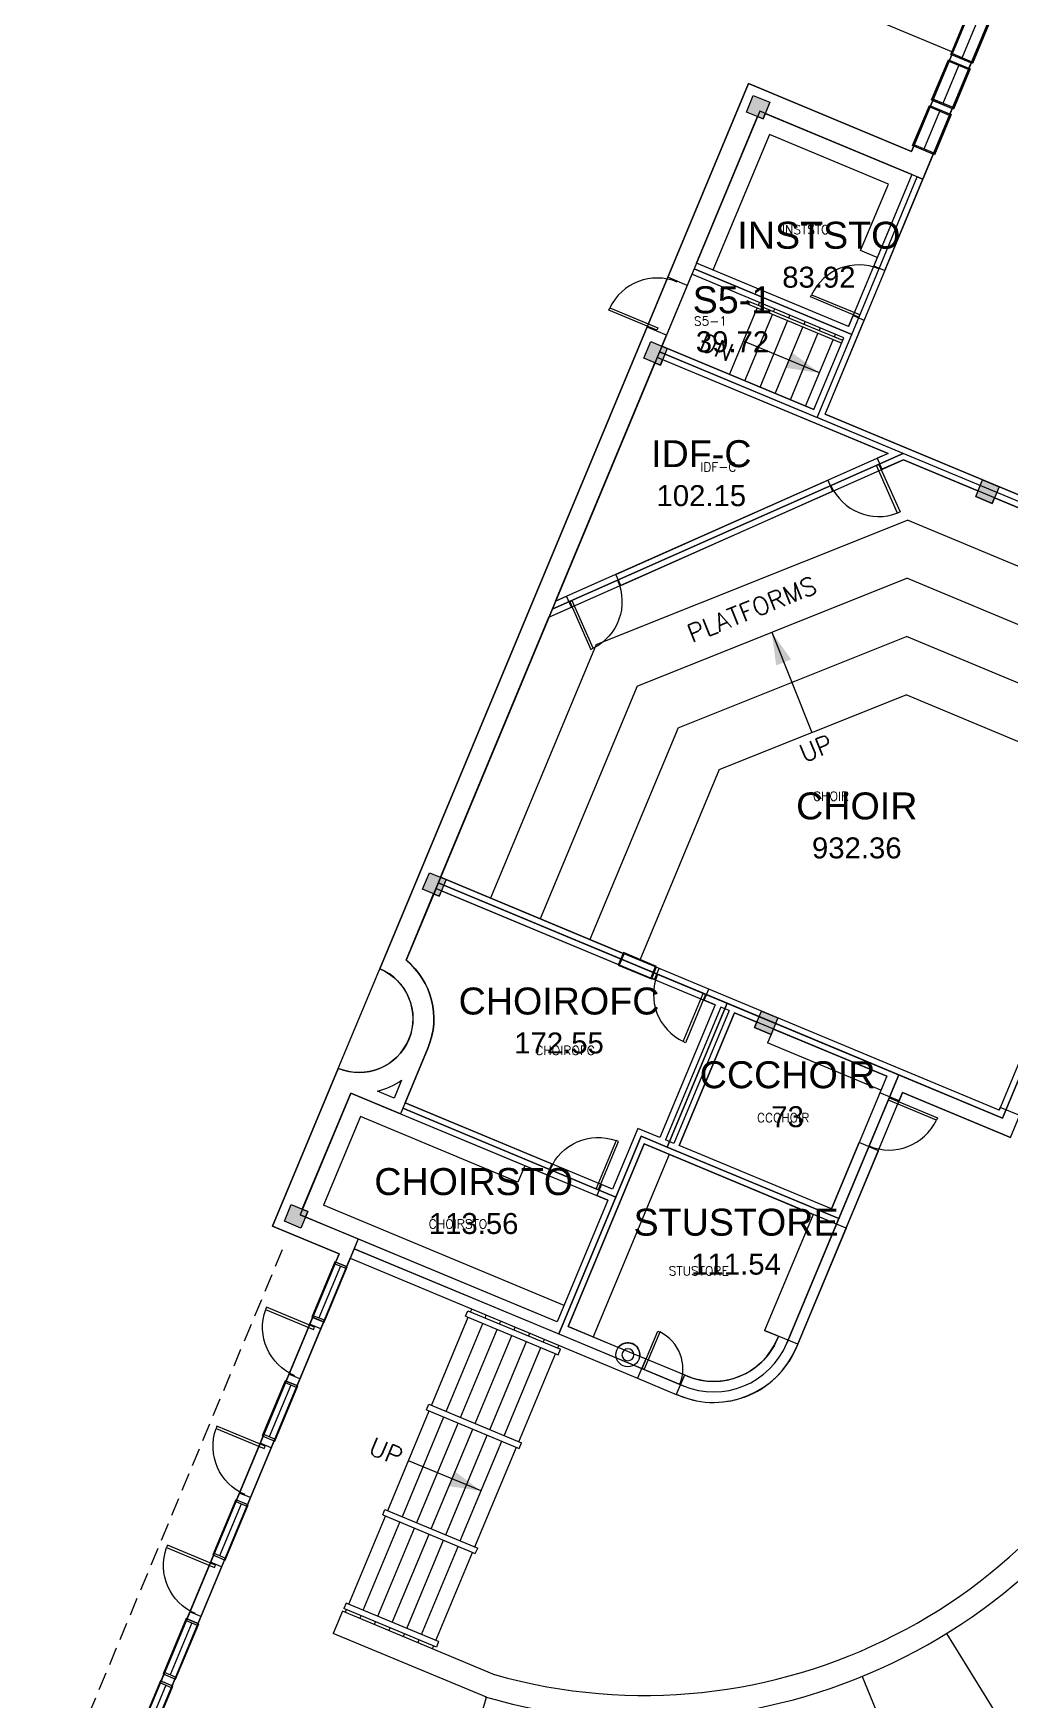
# Model space of a CAD drawing. Header units: inches. Extents: x -2145 to 3863, y -18090 to 4650.
# Drawn here: x 1327 to 1979, y -16242 to -15129 of the extents above; entities that cross this region are included whole.
import ezdxf
from ezdxf.enums import TextEntityAlignment as Align

# ---------------------------------------------------------------- set-up
doc = ezdxf.new("R2010")
doc.units = ezdxf.units.IN
doc.header["$LTSCALE"] = 48
doc.header["$MEASUREMENT"] = 0
doc.linetypes.add('HIDDEN', pattern=[0.375, 0.25, -0.125])
for name, color, linetype in [('A-COLS', 1, 'CONTINUOUS'), ('A-COLS-GRID', 41, 'CONTINUOUS'), ('A-DOOR', 30, 'CONTINUOUS'), ('A-FLOR-STRS', 30, 'CONTINUOUS'), ('A-FURN', 41, 'CONTINUOUS'), ('A-ROOF', 1, 'CONTINUOUS'), ('A-WALLS', 1, 'CONTINUOUS'), ('A-WIN', 30, 'CONTINUOUS'), ('CAFM_BLDG_OTLN', 41, 'CONTINUOUS'), ('CAFM_Gross', 200, 'CONTINUOUS'), ('CAFM_ID', 8, 'CONTINUOUS'), ('CAFM_MeasuredGross', 50, 'CONTINUOUS'), ('CAFM_SPACE', 5, 'CONTINUOUS'), ('CAFM_Space_Label', 7, 'CONTINUOUS'), ('CAFM_SPACE_OLD', 7, 'CONTINUOUS')]:
    doc.layers.add(name, color=color, linetype=linetype)
doc.styles.add('CAFM-TXT', font='txt.shx', dxfattribs={"height": 6})
doc.styles.add('ROMANS', font='ROMANS.shx')

msp = doc.modelspace()

# ---------------------------------------------------------------- linework, layer by layer
at = {"layer": 'A-COLS'}
for p, q in [((1803.3, -15182), (1807.9, -15170.9)), ((1807.9, -15170.9), (1819, -15175.5)), ((1819, -15175.5), (1814.4, -15186.6)), ((1814.4, -15186.6), (1803.3, -15182)), ((1734.8, -15346.3), (1739.4, -15335.2)), ((1739.4, -15335.2), (1750.5, -15339.8)), ((1745.9, -15350.9), (1734.8, -15346.3)), ((1750.5, -15339.8), (1745.9, -15350.9)), ((1956.4, -15438.6), (1961, -15427.5)), ((1961, -15427.5), (1972.1, -15432.1)), ((1972.1, -15432.1), (1967.4, -15443.2)), ((1967.4, -15443.2), (1956.4, -15438.6)), ((1587.1, -15700.7), (1591.8, -15689.7)), ((1591.8, -15689.7), (1602.8, -15694.3)), ((1598.2, -15705.4), (1587.1, -15700.7)), ((1602.8, -15694.3), (1598.2, -15705.4)), ((1808.7, -15793), (1813.3, -15782)), ((1813.3, -15782), (1824.4, -15786.6)), ((1824.4, -15786.6), (1819.8, -15797.7)), ((1819.8, -15797.7), (1808.7, -15793)), ((1494.8, -15922.3), (1499.4, -15911.2)), ((1499.4, -15911.2), (1510.5, -15915.8)), ((1505.9, -15926.9), (1494.8, -15922.3)), ((1510.5, -15915.8), (1505.9, -15926.9))]:
    msp.add_line(p, q, dxfattribs=at)
msp.add_circle((1724.2, -16011.4), 8, dxfattribs=at)
at = {"layer": 'A-COLS-GRID'}
for start, end in [(157.38, 337.38), (337.38, 157.38)]:
    msp.add_arc((1724.2, -16011.4), 4, start, end, dxfattribs=at)
for points in [[(1807.9, -15170.9), (1819, -15175.5), (1803.3, -15182), (1814.4, -15186.6)], [(1739.4, -15335.2), (1750.5, -15339.8), (1734.8, -15346.3), (1745.9, -15350.9)], [(1961, -15427.5), (1972.1, -15432.1), (1956.4, -15438.6), (1967.4, -15443.2)], [(1591.8, -15689.7), (1602.8, -15694.3), (1587.1, -15700.7), (1598.2, -15705.4)], [(1813.3, -15782), (1824.4, -15786.6), (1808.7, -15793), (1819.8, -15797.7)], [(1499.4, -15911.2), (1510.5, -15915.8), (1494.8, -15922.3), (1505.9, -15926.9)]]:
    msp.add_solid(points, dxfattribs=at)
at = {"layer": 'A-DOOR'}
for p, q in [((1711.4, -15314.3), (1712.1, -15312.7)), ((1712.1, -15312.7), (1744.1, -15326.1)), ((1846.2, -15305.4), (1846.8, -15303.9)), ((1878.3, -15318.8), (1846.2, -15305.4)), ((1846.8, -15303.9), (1878.9, -15317.2)), ((1743.5, -15327.6), (1711.4, -15314.3)), ((1878.9, -15317.2), (1878.3, -15318.8)), ((1744.1, -15326.1), (1743.5, -15327.6)), ((1890.2, -15417.9), (1891.8, -15417.2)), ((1904.3, -15449.6), (1890.2, -15417.9)), ((1891.8, -15417.2), (1905.9, -15448.9)), ((1905.9, -15448.9), (1904.3, -15449.6)), ((1687, -15508.1), (1685.4, -15508.8)), ((1685.4, -15508.8), (1699.5, -15540.6)), ((1701.1, -15539.9), (1687, -15508.1)), ((1699.5, -15540.6), (1701.1, -15539.9)), ((1761.2, -15802.4), (1774.5, -15770.3)), ((1776.1, -15771), (1762.7, -15803.1)), ((1774.5, -15770.3), (1776.1, -15771)), ((1762.7, -15803.1), (1761.2, -15802.4)), ((1898.1, -15841.4), (1898.8, -15839.8)), ((1930.2, -15854.8), (1898.1, -15841.4)), ((1898.8, -15839.8), (1930.9, -15853.2)), ((1930.9, -15853.2), (1930.2, -15854.8)), ((1716.3, -15868.4), (1703, -15900.5)), ((1704.5, -15901.1), (1717.9, -15869.1)), ((1717.9, -15869.1), (1716.3, -15868.4)), ((1703, -15900.5), (1704.5, -15901.1)), ((1482.9, -15979.7), (1482.3, -15981.2)), ((1482.3, -15981.2), (1514.3, -15994.6)), ((1515, -15993), (1482.9, -15979.7)), ((1514.3, -15994.6), (1515, -15993)), ((1733.8, -16020.6), (1744.2, -15995.7)), ((1745.4, -15996.2), (1735, -16021.1)), ((1744.2, -15995.7), (1745.4, -15996.2)), ((1735, -16021.1), (1733.8, -16020.6)), ((1449.8, -16059), (1449.2, -16060.6)), ((1481.9, -16072.4), (1449.8, -16059)), ((1449.2, -16060.6), (1481.3, -16074)), ((1481.3, -16074), (1481.9, -16072.4)), ((1416.8, -16138.4), (1416.1, -16140)), ((1416.1, -16140), (1448.2, -16153.4)), ((1448.8, -16151.8), (1416.8, -16138.4)), ((1448.2, -16153.4), (1448.8, -16151.8))]:
    msp.add_line(p, q, dxfattribs=at)
for centre, major_axis, start_param, end_param in [((1878.4, -15318.9), (-24.7, 24.7), -1.180192, 0.342032), ((1743.7, -15327.7), (24.7, 24.7), 0.390605, 1.912828), ((1891.7, -15417), (-24.7, 24.7), 1.203318, 2.725542), ((1776.2, -15770.8), (24.7, 24.7), 1.961401, 3.483624), ((1898.6, -15839.8), (24.7, 24.7), 3.532197, 5.054421), ((1733.8, -16020.7), (19.2, 19.2), 5.102994, 6.625217)]:
    msp.add_ellipse(centre, major_axis=major_axis, ratio=1, start_param=start_param, end_param=end_param, dxfattribs=at)
at = {"layer": 'A-DOOR', "extrusion": (0, 0, -1)}
for centre, major_axis, start_param, end_param in [((1685.3, -15508.7), (-24.7, 24.7), 1.938274, 3.460498), ((1704.5, -15901.3), (-24.7, 24.7), 5.892581, 7.414804), ((1515.2, -15993.1), (24.7, 24.7), 2.750988, 4.273211), ((1482.1, -16072.5), (24.7, 24.7), 2.750988, 4.273211), ((1449, -16151.9), (24.7, 24.7), 2.750988, 4.273211)]:
    msp.add_ellipse(centre, major_axis=major_axis, ratio=1, start_param=start_param, end_param=end_param, dxfattribs=at)
at = {"layer": 'A-FLOR-STRS'}
for p, q in [((1841.6, -15100.4), (1941.3, -15142)), ((1792.1, -15357.1), (1810.5, -15312.8)), ((1803.1, -15309.7), (1803.9, -15307.9)), ((1866.8, -15336.3), (1803.1, -15309.7)), ((1867.6, -15334.4), (1803.9, -15307.9)), ((1811.3, -15311), (1812.1, -15309.1)), ((1821.4, -15315.2), (1822.2, -15313.4)), ((1802.2, -15361.4), (1820.7, -15317)), ((1812.4, -15365.6), (1830.8, -15321.3)), ((1831.6, -15319.4), (1832.4, -15317.6)), ((1841.8, -15323.7), (1842.5, -15321.8)), ((1852.1, -15356.1), (1801.3, -15335)), ((1822.5, -15369.8), (1841, -15325.5)), ((1832.7, -15374), (1851.1, -15329.7)), ((1842.8, -15378.3), (1861.3, -15334)), ((1851.9, -15327.9), (1852.7, -15326)), ((1862.1, -15332.1), (1862.8, -15330.3)), ((1702.9, -15537.3), (1910.8, -15454.3)), ((2043.8, -15509.7), (1910.8, -15454.3)), ((1730.3, -15565.1), (1910.5, -15493.1)), ((2029.9, -15542.9), (1910.5, -15493.1)), ((1757.7, -15592.9), (1910.2, -15532)), ((1820.2, -15529.2), (1846.9, -15596.1)), ((2016.1, -15576.1), (1910.2, -15532)), ((1702.9, -15537.3), (1632.4, -15706.6)), ((1730.3, -15565.1), (1665.6, -15720.4)), ((1785.1, -15620.7), (1909.9, -15570.9)), ((2002.2, -15609.4), (1909.9, -15570.9)), ((1757.7, -15592.9), (1698.8, -15734.3)), ((1785.1, -15620.7), (1732.1, -15748.1)), ((1619.1, -15982.7), (1619.9, -15980.9)), ((1593.1, -16045.2), (1617.6, -15986.4)), ((1602.8, -16049.3), (1627.3, -15990.5)), ((1615.8, -15985.7), (1617.3, -15982)), ((1615.8, -15985.7), (1677.6, -16011.4)), ((1617.3, -15982), (1679.1, -16007.7)), ((1628.8, -15986.8), (1629.6, -15984.9)), ((1638.5, -15990.8), (1639.3, -15989)), ((1612.5, -16053.3), (1637, -15994.5)), ((1622.2, -16057.3), (1646.7, -15998.5)), ((1631.9, -16061.4), (1656.4, -16002.6)), ((1648.2, -15994.9), (1649, -15993)), ((1657.9, -15998.9), (1658.7, -15997)), ((1667.6, -16002.9), (1668.4, -16001.1)), ((1641.6, -16065.4), (1666.1, -16006.6)), ((1651.3, -16069.4), (1675.8, -16010.7)), ((1677.3, -16007), (1678.1, -16005.1)), ((1677.6, -16011.4), (1679.1, -16007.7)), ((1589.7, -16048.1), (1591.3, -16044.4)), ((1591.3, -16044.4), (1653.1, -16070.2)), ((1563.9, -16115.4), (1591.6, -16048.9)), ((1573.6, -16119.4), (1601.3, -16052.9)), ((1583.3, -16123.4), (1610.9, -16057)), ((1589.7, -16048.1), (1651.6, -16073.9)), ((1592.9, -16127.5), (1620.6, -16061)), ((1602.6, -16131.5), (1630.3, -16065.1)), ((1612.3, -16135.6), (1640, -16069.1)), ((1651.6, -16073.9), (1653.1, -16070.2)), ((1622, -16139.6), (1649.7, -16073.1)), ((1626.2, -16102.3), (1577.7, -16082.1)), ((1560.5, -16118.3), (1562, -16114.6)), ((1562, -16114.6), (1623.9, -16140.4)), ((1537.8, -16177.8), (1562.3, -16119.1)), ((1547.5, -16181.9), (1572, -16123.1)), ((1560.5, -16118.3), (1622.3, -16144.1)), ((1557.2, -16185.9), (1581.7, -16127.1)), ((1566.9, -16190), (1591.4, -16131.2)), ((1576.6, -16194), (1601.1, -16135.2)), ((1586.3, -16198), (1610.8, -16139.3)), ((1596, -16202.1), (1620.5, -16143.3)), ((1622.3, -16144.1), (1623.9, -16140.4)), ((1536, -16177.1), (1534.5, -16180.8)), ((1596.3, -16206.5), (1534.5, -16180.8)), ((1535.5, -16183.4), (1536.3, -16181.5)), ((1597.8, -16202.8), (1536, -16177.1)), ((1545.2, -16187.4), (1546, -16185.6)), ((1554.9, -16191.5), (1555.7, -16189.6)), ((1564.6, -16195.5), (1565.4, -16193.6)), ((1574.3, -16199.5), (1575.1, -16197.7)), ((1584, -16203.6), (1584.8, -16201.7)), ((1597.8, -16202.8), (1596.3, -16206.5)), ((1936.9, -16197.5), (1978.9, -16265.5)), ((1593.7, -16207.6), (1594.5, -16205.8)), ((1880.7, -16226.1), (1911.1, -16300.1)), ((1607.9, -16316.9), (1629.8, -16240))]:
    msp.add_line(p, q, dxfattribs=at)
for points in [[(1852.1, -15356.1), (1830, -15352.8), (1834.2, -15342.8)], [(1820.2, -15529.2), (1833.2, -15547.3), (1823.2, -15551.3)], [(1626.2, -16102.3), (1604.2, -16099), (1608.3, -16089)]]:
    msp.add_solid(points, dxfattribs=at)
at = {"layer": 'A-FURN'}
for p, q in [((1818.7, -15197), (1781, -15287.5)), ((1898.1, -15230.1), (1818.7, -15197)), ((1879.6, -15274.4), (1898.1, -15230.1)), ((1890.7, -15279), (1879.6, -15274.4)), ((1819.8, -15797.7), (1817.4, -15803.2)), ((1893.1, -15834.7), (1817.4, -15803.2)), ((1545.6, -15852.4), (1521, -15911.5)), ((1650.8, -15896.3), (1545.6, -15852.4)), ((1751.8, -15877.7), (1701, -15999.5)), ((1655.4, -15885.2), (1650.8, -15896.3)), ((1681.6, -15978.4), (1521, -15911.5))]:
    msp.add_line(p, q, dxfattribs=at)
at = {"layer": 'A-ROOF'}
msp.add_lwpolyline([(1348.1, -16383.7), (1531.3, -15944), (1487, -15925.5), (1530.8, -15820.3), (1558.5, -15753.8), (1804.7, -15163), (1913.6, -15208.4), (2183.6, -14560.4), (2074.7, -14515), (2290.1, -13998.1), (3059.9, -14318.9), (2762.2, -15033.4), (3028.1, -15144.1), (2931.1, -15376.7), (2665.3, -15266), (2263.7, -16229.7), (2463.9, -16313.1)], dxfattribs=at)
at = {"layer": 'A-WALLS'}
for p, q in [((1939, -15147.5), (1940.5, -15143.8)), ((1953.4, -15149.2), (1940.5, -15143.8)), ((1939, -15147.5), (1951.9, -15152.9)), ((1951.9, -15152.9), (1953.4, -15149.2)), ((1804.7, -15163), (1750.8, -15292.3)), ((1913.6, -15208.4), (1804.7, -15163)), ((1926.3, -15178), (1927.8, -15174.3)), ((1939.2, -15183.4), (1926.3, -15178)), ((1927.8, -15174.3), (1940.8, -15179.7)), ((1939.2, -15183.4), (1940.8, -15179.7)), ((1812.2, -15181.4), (1769.9, -15282.9)), ((1913.8, -15223.7), (1812.2, -15181.4)), ((1895.8, -15287.7), (1928.1, -15210.1)), ((1913.6, -15208.4), (1915.1, -15204.7)), ((1928.1, -15210.1), (1915.1, -15204.7)), ((1913.8, -15223.7), (1888.4, -15284.6)), ((1766.8, -15290.3), (1763.8, -15297.7)), ((1868.4, -15332.6), (1766.8, -15290.3)), ((1871.4, -15325.2), (1769.9, -15282.9)), ((1888.4, -15284.6), (1895.8, -15287.7)), ((1763.8, -15297.7), (1750.8, -15292.3)), ((1855.8, -15383.7), (1881.9, -15320.9)), ((1871.4, -15325.2), (1874.5, -15317.8)), ((1874.5, -15317.8), (1881.9, -15320.9)), ((1558.5, -15753.8), (1737, -15325.5)), ((1749.9, -15330.9), (1737, -15325.5)), ((1746.8, -15338.3), (1749.9, -15330.9)), ((1848.4, -15380.6), (1868.4, -15332.6)), ((1743.8, -15345.7), (1675.9, -15508.5)), ((1897.9, -15409.9), (1743.8, -15345.7)), ((1848.4, -15380.6), (1746.8, -15338.3)), ((1855.8, -15383.7), (2062.5, -15469.8)), ((1897.9, -15409.9), (1890.6, -15413.1)), ((1890.6, -15413.1), (1893.8, -15420.4)), ((1908.1, -15414.1), (1893.8, -15420.4)), ((2057.6, -15476.4), (1908.1, -15414.1)), ((1716.1, -15490.6), (1857.7, -15427.7)), ((1719.4, -15497.9), (1860.9, -15435.1)), ((1857.7, -15427.7), (1860.9, -15435.1)), ((1719.4, -15497.9), (1716.1, -15490.6)), ((1671.4, -15519.2), (1686.5, -15512.5)), ((1675.9, -15508.5), (1683.2, -15505.2)), ((1686.5, -15512.5), (1683.2, -15505.2)), ((1671.4, -15519.2), (1599.1, -15692.7)), ((1596.1, -15700.1), (1576.1, -15748.1)), ((1596.1, -15700.1), (1717.9, -15750.9)), ((1599.1, -15692.7), (1721, -15743.5)), ((1721, -15743.5), (1717.9, -15750.9)), ((1743.1, -15752.7), (1740.1, -15760.1)), ((1741.9, -15760.9), (1745, -15753.5)), ((1745, -15753.5), (1743.1, -15752.7)), ((1741.9, -15760.9), (1740.1, -15760.1)), ((1775.1, -15774.7), (1778.2, -15767.4)), ((1972.1, -15848.1), (1778.2, -15767.4)), ((1782.5, -15777.8), (1745.6, -15866.4)), ((1786.2, -15779.4), (1749.3, -15868)), ((1782.5, -15777.8), (1775.1, -15774.7)), ((1791.8, -15781.7), (1786.2, -15779.4)), ((1791.8, -15781.7), (1754.8, -15870.3)), ((1795.4, -15783.2), (1758.5, -15871.8)), ((1897, -15825.5), (1795.4, -15783.2)), ((1590.8, -15806.3), (1575.4, -15843.2)), ((1530.8, -15820.3), (1487, -15925.5)), ((1897, -15825.5), (1892.4, -15836.6)), ((1539.1, -15836.7), (1505.3, -15918)), ((1539.1, -15836.7), (1670.2, -15891.4)), ((1568.1, -15840.1), (1557, -15835.5)), ((1573, -15828.2), (1568.1, -15840.1)), ((1905.3, -15842), (1892.4, -15836.6)), ((1907.6, -15836.4), (1905.3, -15842)), ((1979.6, -15866.4), (1907.6, -15836.4)), ((1575.4, -15843.2), (1673.3, -15884)), ((1972.1, -15848.1), (1972.8, -15846.3)), ((1985.8, -15851.7), (1972.8, -15846.3)), ((1730.8, -15860.3), (1713.9, -15900.9)), ((1745.6, -15866.4), (1730.8, -15860.3)), ((1754.8, -15870.3), (1749.3, -15868)), ((1860.1, -15914.1), (1878.5, -15869.8)), ((1891.4, -15875.2), (1878.5, -15869.8)), ((1735.1, -15870.7), (1684.4, -15992.6)), ((1869.9, -15926.9), (1735.1, -15870.7)), ((1860.1, -15914.1), (1758.5, -15871.8)), ((1869.9, -15926.9), (1891.4, -15875.2)), ((1673.3, -15884), (1670.2, -15891.4)), ((1706.5, -15897.8), (1703.4, -15905.2)), ((1713.9, -15900.9), (1706.5, -15897.8)), ((1710.8, -15908.3), (1677, -15989.5)), ((1710.8, -15908.3), (1703.4, -15905.2)), ((1487, -15925.5), (1531.3, -15944)), ((1677, -15989.5), (1505.3, -15918)), ((1847.8, -15917.7), (1815.4, -15995.2)), ((1869.9, -15926.9), (1836.8, -16006.3)), ((1531.3, -15944), (1529, -15949.5)), ((1538.7, -15947), (1536.4, -15952.6)), ((1538.7, -15947), (1730.7, -16027)), ((1536.4, -15952.6), (1529, -15949.5)), ((1513.6, -15986.4), (1511.7, -15991)), ((1519.1, -15994.1), (1511.7, -15991)), ((1521, -15989.5), (1513.6, -15986.4)), ((1521, -15989.5), (1519.1, -15994.1)), ((1684.4, -15992.6), (1736.1, -16014.1)), ((1837.6, -16004.4), (1815.4, -15995.2)), ((1824.7, -15999), (1823.9, -16000.9)), ((1736.1, -16014.1), (1730.7, -16027)), ((1497.8, -16024.3), (1495.9, -16028.9)), ((1505.2, -16027.4), (1497.8, -16024.3)), ((1761.9, -16024.9), (1756.5, -16037.8)), ((1763.7, -16025.7), (1761.9, -16024.9)), ((1495.9, -16028.9), (1503.3, -16032)), ((1505.2, -16027.4), (1503.3, -16032)), ((1758.4, -16038.6), (1756.5, -16037.8)), ((1480.5, -16065.8), (1478.6, -16070.4)), ((1480.5, -16065.8), (1487.9, -16068.9)), ((1487.9, -16068.9), (1486, -16073.5)), ((1486, -16073.5), (1478.6, -16070.4)), ((1464.7, -16103.7), (1462.8, -16108.3)), ((1472.1, -16106.7), (1464.7, -16103.7)), ((1462.8, -16108.3), (1470.2, -16111.4)), ((1472.1, -16106.7), (1470.2, -16111.4)), ((1447.4, -16145.2), (1445.5, -16149.8)), ((1447.4, -16145.2), (1454.8, -16148.3)), ((1452.9, -16152.9), (1445.5, -16149.8)), ((1454.8, -16148.3), (1452.9, -16152.9)), ((1431.7, -16183), (1429.7, -16187.7)), ((1429.7, -16187.7), (1437.1, -16190.7)), ((1439.1, -16186.1), (1431.7, -16183)), ((1439.1, -16186.1), (1437.1, -16190.7)), ((1533.7, -16182.6), (1527.5, -16197.4)), ((1635.2, -16224.9), (1533.7, -16182.6)), ((1629.8, -16240), (1527.5, -16197.4)), ((1414.4, -16224.6), (1412.4, -16229.2)), ((1414.4, -16224.6), (1421.7, -16227.7)), ((1419.8, -16232.3), (1412.4, -16229.2)), ((1421.7, -16227.7), (1419.8, -16232.3))]:
    msp.add_line(p, q, dxfattribs=at)
at = {"layer": 'A-WALLS', "linetype": 'HIDDEN'}
msp.add_line((1493.3, -15941.4), (1327.2, -16340.2), dxfattribs=at)
at = {"layer": 'A-WALLS'}
for centre, radius, start, end in [((1544.7, -15787), 36, 247.38, 67.38), ((1544.7, -15787), 50, 337.38, 51.1198), ((1544.7, -15787), 50, 284.2499, 304.5201), ((1735.1, -15870.7), 384, 253.9596, 339.768), ((1735.1, -15870.7), 368, 254.247, 339.8719), ((1781.4, -15983.2), 46, 247.38, 337.38), ((1781.4, -15983.2), 60, 247.38, 337.38), ((1735.1, -15870.7), 464, 254.0798, 339.8504), ((1735.1, -15870.7), 480, 254.0798, 337.8575), ((1735.1, -15870.7), 626, 272.4732, 323.8929)]:
    msp.add_arc(centre, radius, start, end, dxfattribs=at)
at = {"layer": 'A-WIN'}
for p, q in [((1939.7, -15143.5), (1950.9, -15116.7)), ((1947.3, -15145.7), (1957.8, -15120.6)), ((1965.4, -15122.8), (1954.3, -15149.5)), ((1927, -15173.9), (1938.2, -15147.2)), ((1938.2, -15147.2), (1952.7, -15153.2)), ((1954.3, -15149.5), (1939.7, -15143.5)), ((1940.5, -15143.8), (1940.9, -15143)), ((1940.9, -15143), (1953.8, -15148.4)), ((1934.6, -15176.1), (1945.1, -15151)), ((1939, -15147.5), (1938.6, -15148.3)), ((1951.6, -15153.7), (1938.6, -15148.3)), ((1952.7, -15153.2), (1941.6, -15180)), ((1951.9, -15152.9), (1951.6, -15153.7)), ((1953.4, -15149.2), (1953.8, -15148.4)), ((1914.3, -15204.4), (1925.5, -15177.6)), ((1925.5, -15177.6), (1940, -15183.7)), ((1926.3, -15178), (1925.9, -15178.8)), ((1938.9, -15184.2), (1925.9, -15178.8)), ((1941.6, -15180), (1927, -15173.9)), ((1927.8, -15174.3), (1928.2, -15173.4)), ((1928.2, -15173.4), (1941.1, -15178.8)), ((1940.8, -15179.7), (1941.1, -15178.8)), ((1921.9, -15206.6), (1932.4, -15181.5)), ((1940, -15183.7), (1928.9, -15210.5)), ((1939.2, -15183.4), (1938.9, -15184.2)), ((1928.9, -15210.5), (1914.3, -15204.4)), ((1915.1, -15204.7), (1915.5, -15203.9)), ((1915.5, -15203.9), (1928.4, -15209.3)), ((1928.1, -15210.1), (1928.4, -15209.3)), ((1721.2, -15743), (1717.7, -15751.4)), ((1718.6, -15751.2), (1721.7, -15743.8)), ((1740.9, -15756.1), (1720.1, -15747.5)), ((1721, -15743.5), (1721.7, -15743.8)), ((1743.3, -15752.3), (1721.2, -15743)), ((1717.7, -15751.4), (1739.9, -15760.6)), ((1717.9, -15750.9), (1718.6, -15751.2)), ((1742.4, -15752.5), (1739.4, -15759.8)), ((1739.9, -15760.6), (1743.3, -15752.3)), ((1743.1, -15752.7), (1742.4, -15752.5)), ((1740.1, -15760.1), (1739.4, -15759.8)), ((1528.5, -15949.3), (1513.1, -15986.2)), ((1532.2, -15952.2), (1517.8, -15986.8)), ((1521.4, -15989.7), (1536.8, -15952.8)), ((1536.8, -15952.8), (1528.5, -15949.3)), ((1529, -15949.5), (1528.5, -15950.7)), ((1528.5, -15950.7), (1535.9, -15953.7)), ((1536.4, -15952.6), (1535.9, -15953.7)), ((1513.1, -15986.2), (1521.4, -15989.7)), ((1513.6, -15986.4), (1514.1, -15985.3)), ((1521.5, -15988.4), (1514.1, -15985.3)), ((1521, -15989.5), (1521.5, -15988.4)), ((1495.4, -16028.7), (1480.1, -16065.6)), ((1499.1, -16031.6), (1484.7, -16066.2)), ((1488.4, -16069.1), (1503.7, -16032.2)), ((1503.7, -16032.2), (1495.4, -16028.7)), ((1495.9, -16028.9), (1495.4, -16030)), ((1495.4, -16030), (1502.8, -16033.1)), ((1503.3, -16032), (1502.8, -16033.1)), ((1480.1, -16065.6), (1488.4, -16069.1)), ((1480.5, -16065.8), (1481, -16064.7)), ((1488.4, -16067.7), (1481, -16064.7)), ((1487.9, -16068.9), (1488.4, -16067.7)), ((1462.4, -16108.1), (1447, -16145)), ((1466, -16111), (1451.6, -16145.6)), ((1455.3, -16148.5), (1470.7, -16111.5)), ((1462.8, -16108.3), (1462.3, -16109.4)), ((1462.3, -16109.4), (1469.7, -16112.5)), ((1470.7, -16111.5), (1462.4, -16108.1)), ((1470.2, -16111.4), (1469.7, -16112.5)), ((1447, -16145), (1455.3, -16148.5)), ((1447.4, -16145.2), (1447.9, -16144)), ((1455.3, -16147.1), (1447.9, -16144)), ((1454.8, -16148.3), (1455.3, -16147.1)), ((1429.3, -16187.5), (1413.9, -16224.4)), ((1433, -16190.4), (1418.5, -16225)), ((1422.2, -16227.9), (1437.6, -16190.9)), ((1437.6, -16190.9), (1429.3, -16187.5)), ((1429.7, -16187.7), (1429.3, -16188.8)), ((1429.3, -16188.8), (1436.7, -16191.9)), ((1437.1, -16190.7), (1436.7, -16191.9)), ((1413.9, -16224.4), (1422.2, -16227.9)), ((1414.4, -16224.6), (1414.8, -16223.4)), ((1422.2, -16226.5), (1414.8, -16223.4)), ((1412, -16229), (1396.6, -16265.9)), ((1415.7, -16231.9), (1401.2, -16266.5)), ((1404.9, -16269.4), (1420.3, -16232.5)), ((1420.3, -16232.5), (1412, -16229)), ((1412.4, -16229.2), (1412, -16230.4)), ((1412, -16230.4), (1419.3, -16233.4)), ((1419.8, -16232.3), (1419.3, -16233.4)), ((1421.7, -16227.7), (1422.2, -16226.5))]:
    msp.add_line(p, q, dxfattribs=at)
at = {"layer": 'CAFM_BLDG_OTLN'}
msp.add_lwpolyline([(3370.1, -16706.1), (3785.4, -15709.2), (3475.3, -15580), (3863, -14649.5), (3861.6, -14652.9), (2290.1, -13998.1), (2074.7, -14515), (2183.6, -14560.4), (1913.6, -15208.4), (1804.7, -15163), (1558.5, -15753.8, -1), (1530.8, -15820.3), (1487, -15925.5), (1531.3, -15944), (1340.6, -16401.7)], format="xyb", dxfattribs=at)
msp.add_lwpolyline([(3370.1, -16706.1), (3785.4, -15709.2), (3475.3, -15580), (3863, -14649.5), (3861.6, -14652.9), (2290.1, -13998.1), (2074.7, -14515), (2183.6, -14560.4), (1913.6, -15208.4), (1804.7, -15163), (1558.5, -15753.8, -1), (1530.8, -15820.3), (1487, -15925.5), (1531.3, -15944), (1340.6, -16401.7)], format="xyb", dxfattribs=at)
msp.add_lwpolyline([(3370.1, -16706.1), (3785.4, -15709.2), (3475.3, -15580), (3863, -14649.5), (3861.6, -14652.9), (2290.1, -13998.1), (2074.7, -14515), (2183.6, -14560.4), (1913.6, -15208.4), (1804.7, -15163), (1558.5, -15753.8, -1), (1530.8, -15820.3), (1487, -15925.5), (1531.3, -15944), (1340.6, -16401.7)], format="xyb", dxfattribs=at)
at = {"layer": 'CAFM_Gross'}
msp.add_lwpolyline([(2463.9, -16313.1), (2263.7, -16229.7), (2665.3, -15266), (2958.8, -15388.3), (2961.9, -15380.9), (2934.2, -15369.4), (3025, -15151.5), (3052.7, -15163.1), (3055.8, -15155.7), (2762.2, -15033.4), (3059.9, -14318.9), (2290.1, -13998.1), (2074.7, -14515), (2183.6, -14560.4), (1913.6, -15208.4), (1804.7, -15163), (1558.5, -15753.8, -1), (1530.8, -15820.3), (1487, -15925.5), (1531.3, -15944), (1348.1, -16383.7)], format="xyb", dxfattribs=at)
at = {"layer": 'CAFM_MeasuredGross'}
msp.add_lwpolyline([(2247.6, -16242.4), (2390.7, -15899), (2396.2, -15901.4), (2663.1, -15260.7), (2929, -15371.5), (3022.8, -15146.3), (2757, -15035.5), (3050.8, -14330.3), (2297.6, -14016.4), (2093, -14507.5), (2201.9, -14552.9), (1921.1, -15226.7), (1812.2, -15181.4), (1576.1, -15748.1, -0.333333), (1590.8, -15806.3), (1572.4, -15850.6), (1539.1, -15836.7), (1505.3, -15918), (1544.1, -15934.1), (1354.2, -16389.9)], format="xyb", dxfattribs=at)
at = {"layer": 'CAFM_SPACE'}
msp.add_lwpolyline([(1354.2, -16389.9), (1538.7, -15947), (1730.7, -16027), (1756.5, -16037.8), (1758.4, -16038.6, 0.42363), (1837.6, -16004.4), (1907.6, -15836.4), (1979.6, -15866.4), (2014.2, -15783.4), (2252.4, -15882.6), (2497, -15295.5), (1981.9, -15080.9)], format="xyb", dxfattribs=at)
for points in [[(1978.8, -15088.3), (2228.1, -15192.1), (2132.1, -15422.4), (2089.6, -15404.7), (2062.5, -15469.8), (1855.8, -15383.7), (1978.8, -15088.3)], [(1815.9, -15182.9), (1913.8, -15223.7), (1871.4, -15325.2), (1769.9, -15282.9), (1810.7, -15185), (1814.4, -15186.6), (1815.9, -15182.9)], [(1766.8, -15290.3), (1746.8, -15338.3), (1848.4, -15380.6), (1868.4, -15332.6)], [(1747.4, -15347.2), (1897.9, -15409.9), (1675.9, -15508.5), (1742.2, -15349.4), (1745.9, -15350.9), (1747.4, -15347.2)], [(1671.4, -15519.2), (1908.1, -15414.1), (1957.9, -15434.9), (1956.4, -15438.6), (1967.4, -15443.2), (1969, -15439.5), (2057.6, -15476.4), (2002.2, -15609.4), (2007.8, -15611.7), (2063.1, -15478.7), (2116.7, -15501), (1972.1, -15848.1), (1778.2, -15767.4), (1599.1, -15692.7), (1671.4, -15519.2)], [(1795.4, -15783.2), (1810.2, -15789.4), (1808.7, -15793), (1819.8, -15797.7), (1821.3, -15794), (1897, -15825.5), (1860.1, -15914.1), (1758.5, -15871.8), (1795.4, -15783.2)], [(1539.1, -15836.7), (1710.8, -15908.3), (1677, -15989.5), (1509, -15919.5), (1510.5, -15915.8), (1506.8, -15914.3), (1539.1, -15836.7)]]:
    msp.add_lwpolyline(points, close=True, dxfattribs=at)
for points in [[(1599.8, -15701.7), (1782.5, -15777.8), (1745.6, -15866.4), (1730.8, -15860.3), (1713.9, -15900.9), (1575.4, -15843.2), (1590.8, -15806.3, 0.333333), (1576.1, -15748.1), (1594.5, -15703.8), (1598.2, -15705.4)], [(1717.8, -16006.5), (1684.4, -15992.6), (1735.1, -15870.7), (1847.8, -15917.7), (1815.4, -15995.2), (1824.7, -15999, -0.432636), (1762.8, -16025.3), (1732.1, -16012.5, 0.774597)]]:
    msp.add_lwpolyline(points, format="xyb", close=True, dxfattribs=at)
at = {"layer": 'CAFM_SPACE_OLD'}
for p, q in [((1921.1, -15226.7), (1980.4, -15084.6)), ((1812.2, -15181.4), (1768.4, -15286.6)), ((1917.4, -15225.2), (1812.2, -15181.4)), ((1873.6, -15330.4), (1917.4, -15225.2)), ((1873.6, -15330.4), (1917.4, -15225.2)), ((1917.4, -15225.2), (1921.1, -15226.7)), ((1768.4, -15286.6), (1745.3, -15342)), ((1873.6, -15330.4), (1768.4, -15286.6)), ((1768.4, -15286.6), (1873.6, -15330.4)), ((1850.5, -15385.8), (1873.6, -15330.4)), ((1850.5, -15385.8), (1873.6, -15330.4)), ((1745.3, -15342), (1673.7, -15513.8)), ((1745.3, -15342), (1850.5, -15385.8)), ((1908, -15409.8), (1745.3, -15342)), ((1908, -15409.8), (1850.5, -15385.8)), ((1673.7, -15513.8), (1908, -15409.8)), ((1908, -15409.8), (1673.7, -15513.8)), ((2121.9, -15498.9), (1908, -15409.8)), ((2063.8, -15474.7), (1908, -15409.8)), ((1974.2, -15853.4), (2121.9, -15498.9)), ((1673.7, -15513.8), (1597.6, -15696.4)), ((1597.6, -15696.4), (1576.1, -15748.1)), ((1597.6, -15696.4), (1974.2, -15853.4)), ((1790.5, -15776.8), (1597.6, -15696.4)), ((1790.5, -15776.8), (1750.5, -15872.8)), ((1750.5, -15872.8), (1790.5, -15776.8)), ((1905, -15824.5), (1790.5, -15776.8)), ((1790.5, -15776.8), (1790.5, -15776.8)), ((2006.5, -15775.8), (1974.2, -15853.4)), ((1590.8, -15806.3), (1573.9, -15846.9)), ((1590.8, -15806.3), (1590.8, -15806.3)), ((1905, -15824.5), (1830.4, -16003.6)), ((1865, -15920.5), (1905, -15824.5)), ((1974.2, -15853.4), (1905, -15824.5)), ((1539.1, -15836.7), (1505.3, -15918)), ((1572.4, -15850.6), (1539.1, -15836.7)), ((1573.9, -15846.9), (1572.4, -15850.6)), ((1573.9, -15846.9), (1716.1, -15906.1)), ((1716.1, -15906.1), (1573.9, -15846.9)), ((1733, -15865.5), (1716.1, -15906.1)), ((1716.1, -15906.1), (1733, -15865.5)), ((1750.5, -15872.8), (1733, -15865.5)), ((1733, -15865.5), (1750.5, -15872.8)), ((1750.5, -15872.8), (1865, -15920.5)), ((1865, -15920.5), (1750.5, -15872.8)), ((1750.5, -15872.8), (1750.5, -15872.8)), ((1750.5, -15872.8), (1750.5, -15872.8)), ((1716.1, -15906.1), (1678, -15997.5)), ((1678, -15997.5), (1716.1, -15906.1)), ((1505.3, -15918), (1544.1, -15934.1)), ((1830.4, -16003.6), (1865, -15920.5)), ((1865, -15920.5), (1865, -15920.5)), ((1544.1, -15934.1), (1541.4, -15940.6)), ((1541.4, -15940.6), (1354.2, -16389.9)), ((1761.1, -16032.1), (1541.4, -15940.6)), ((1541.4, -15940.6), (1678, -15997.5)), ((1678, -15997.5), (1761.1, -16032.1)), ((1761.1, -16032.1), (1761.1, -16032.1))]:
    msp.add_line(p, q, dxfattribs=at)
for centre, radius, start, end in [((1544.7, -15787), 50, 337.38, 51.1198), ((1781.4, -15983.2), 53, 247.38, 337.38), ((1781.4, -15983.2), 53, 247.38, 337.38)]:
    msp.add_arc(centre, radius, start, end, dxfattribs=at)

# ---------------------------------------------------------------- texts
at = {"layer": 'A-FLOR-STRS', "style": 'ROMANS'}
for s, rotation, p in [('DN', 337.38, (1770.9, -15340.3)), ('PLATFORMS', 21.78, (1767, -15536.3)), ('UP', 21.78, (1841.8, -15616.5)), ('UP', 337.38, (1550.2, -16077.2))]:
    msp.add_text(s, height=12, rotation=rotation, dxfattribs=at).set_placement(p)
at = {"layer": 'CAFM_ID', "style": 'CAFM-TXT'}
for s, p in [('INSTSTO', (1842.9, -15263.4)), ('S5-1', (1779.3, -15324.5)), ('IDF-C', (1784.6, -15421.9)), ('CHOIR', (1859.8, -15641.6)), ('CHOIROFC', (1682.2, -15811.3)), ('CCCHOIR', (1827.8, -15856.2)), ('CHOIRSTO', (1610.7, -15927.1)), ('STUSTORE', (1771.5, -15958.4))]:
    msp.add_text(s, height=6, dxfattribs=at).set_placement(p, align=Align.CENTER)
at = {"layer": 'CAFM_Space_Label', "color": 7, "char_height": 8.6, "attachment_point": 5}
for s, insert in [('{\\fArial.ttf;\\H18;INSTSTO}{\\fArial.ttf;\\H14;\\P83.92}', (1851.7, -15277.3)), ('{\\fArial.ttf;\\H18;S5-1}{\\fArial.ttf;\\H14;\\P39.72}', (1794, -15320.4)), ('{\\fArial.ttf;\\H18;IDF-C}{\\fArial.ttf;\\H14;\\P102.15}', (1773.2, -15423.1)), ('{\\fArial.ttf;\\H18;CHOIR}{\\fArial.ttf;\\H14;\\P932.36}', (1877, -15658.2)), ('{\\fArial.ttf;\\H18;CHOIROFC}{\\fArial.ttf;\\H14;\\P172.55}', (1678.2, -15788.4)), ('{\\fArial.ttf;\\H18;CCCHOIR}{\\fArial.ttf;\\H14;\\P73}', (1830.8, -15837.6)), ('{\\fArial.ttf;\\H18;CHOIRSTO}{\\fArial.ttf;\\H14;\\P113.56}', (1621.2, -15908.9)), ('{\\fArial.ttf;\\H18;STUSTORE}{\\fArial.ttf;\\H14;\\P111.54}', (1796.4, -15936))]:
    msp.add_mtext(s, dxfattribs=dict(at, insert=insert))

doc.saveas('drawing.dxf')
